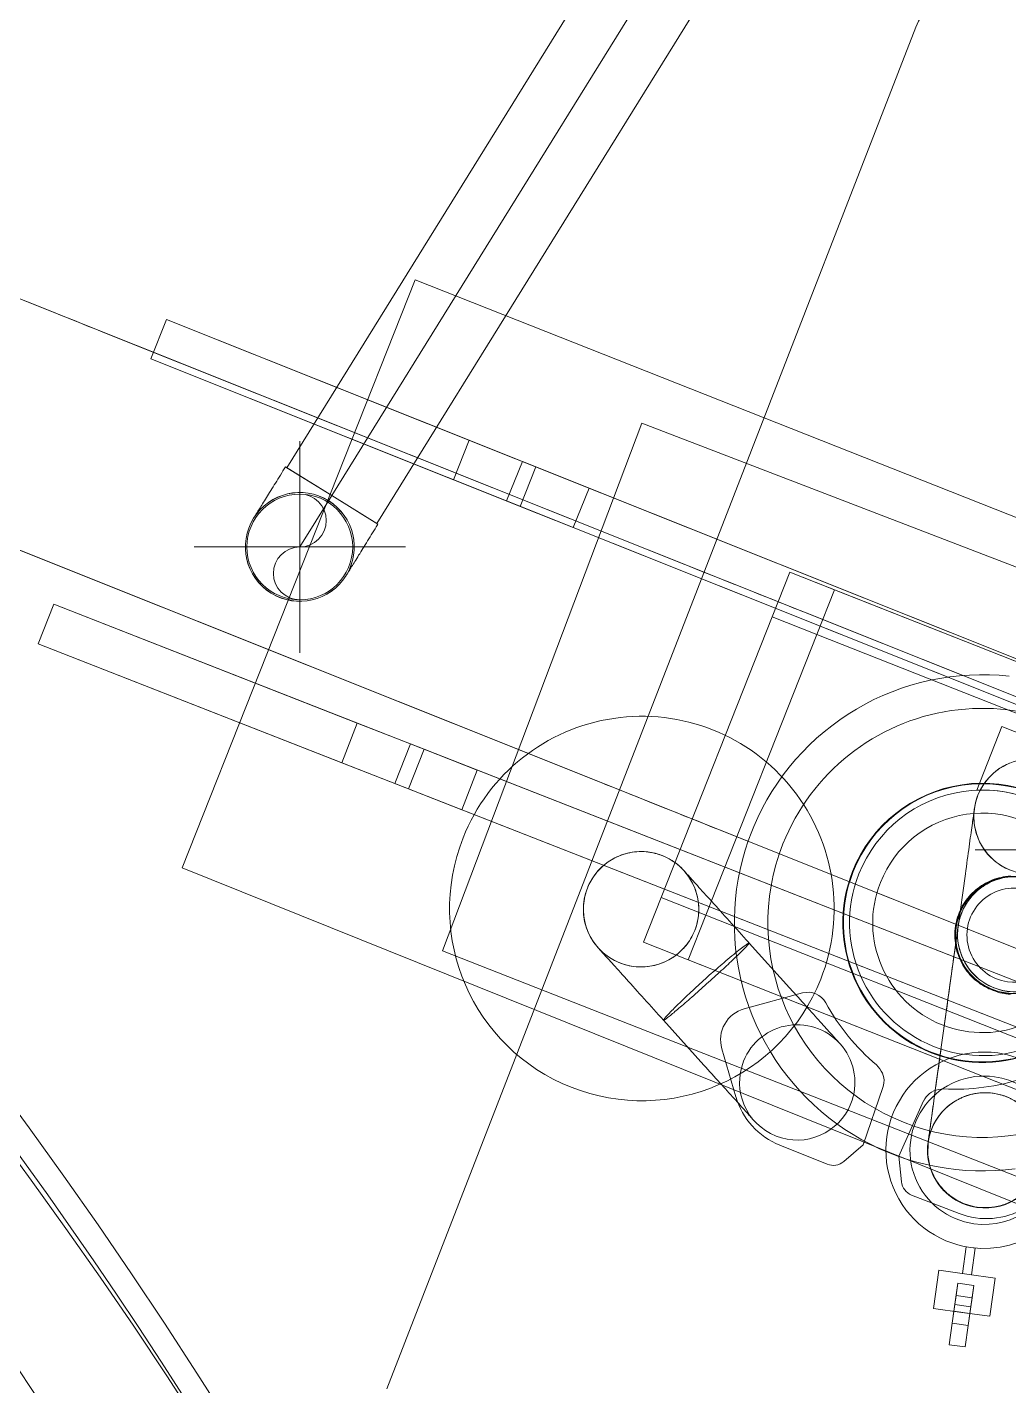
# Model space of a CAD drawing. Header units: metres. Extents: x -207 to 292, y -187 to 169.
# Drawn here: x -4.391 to -3.37, y -13.38 to -11.966 of the extents above; entities that cross this region are included whole.
import ezdxf

# ---------------------------------------------------------------- set-up
doc = ezdxf.new("R2010")
doc.units = ezdxf.units.M
for name, color, linetype, lineweight in [('A-CLNG', 7, 'Continuous', 9), ('A-FLOR', 7, 'Continuous', 9), ('EQUIPOS PIS', 7, 'Continuous', 9), ('M-EQPM', 7, 'Continuous', 9), ('P-PIPE', 7, 'Continuous', 9), ('P-PIPE-CNTR', 7, 'Continuous', 9), ('P-SANR-FIXT', 7, 'Continuous', 9)]:
    doc.layers.add(name, color=color, linetype=linetype, lineweight=lineweight)
doc.layers.add('PR10-ARQ-PL-001-Emplazamiento-C-1_dwg', color=7, linetype='Continuous', lineweight=9, true_color=0x767676)

# ---------------------------------------------------------------- blocks, each defined once
blk = doc.blocks.new('M_Estanque-Terraza - M_Estanque-Terraza-2331352-PLANTA EMPLAZAMIENTO ACTUALIZADO')
at = {"layer": 'P-SANR-FIXT'}
for radius, start in [(5.1516, 0), (5.1516, 0), (5.1266, 360), (5.1266, 360), (4.9983, 360), (4.9755, 360), (4.9059, 0), (4.8832, 0)]:
    blk.add_arc((0, 0), radius, start, 180, dxfattribs=at)
blk = doc.blocks.new('M-Eq Bomba-01 - M-Eq Bomba-01-2352119-PLANTA EMPLAZAMIENTO ACTUALIZADO')
at = {"layer": 'M-EQPM'}
for p, q in [((0.3078, 0.2656), (-0.3206, 0.2656)), ((-0.3206, 0.2656), (-0.3206, -0.1485)), ((-0.3206, 0.2156), (-0.3206, 0.2656)), ((-0.3206, 0.2656), (-0.2706, 0.2656)), ((-0.2706, 0.2656), (-0.2706, 0.2156)), ((-0.2706, 0.2656), (-0.2706, 0.2156)), ((-0.2706, 0.2156), (-0.2706, 0.2656)), ((-0.2706, 0.2656), (-0.2706, 0.2156)), ((-0.2706, 0.2656), (0.2578, 0.2656)), ((0.2578, 0.2656), (-0.2706, 0.2656)), ((0.2578, 0.2656), (-0.2706, 0.2656)), ((-0.2706, 0.2156), (-0.3206, 0.2156)), ((-0.2706, 0.2156), (-0.3206, 0.2156)), ((-0.3206, 0.2156), (-0.2706, 0.2156)), ((-0.2706, 0.2156), (-0.3206, 0.2156)), ((-0.3206, -0.0985), (-0.3206, 0.2156)), ((-0.3206, 0.2156), (-0.3206, -0.0985)), ((-0.3206, 0.2156), (-0.3206, -0.0985)), ((-0.2706, -0.0985), (-0.2706, 0.2156)), ((-0.2706, 0.2156), (0.2578, 0.2156)), ((-0.2706, -0.0985), (-0.2706, 0.2156)), ((-0.2706, 0.2156), (0.2578, 0.2156)), ((0.2578, 0.2156), (-0.2706, 0.2156)), ((-0.2706, 0.2156), (-0.2706, -0.0985)), ((0.2578, 0.2156), (-0.2706, 0.2156)), ((-0.2706, 0.2156), (-0.2706, -0.0985)), ((0.0843, 0.1973), (-0.0564, 0.1973)), ((-0.0564, 0.1973), (0.0843, 0.1973)), ((-0.0564, 0.1973), (-0.0564, 0.1261)), ((-0.0564, 0.1973), (-0.0564, 0.1261)), ((-0.0353, 0.0407), (0.019, -0.1824)), ((-0.3206, -0.1485), (-0.3206, -0.0985)), ((-0.3206, -0.0985), (-0.2706, -0.0985)), ((-0.3206, -0.0985), (-0.2706, -0.0985)), ((-0.2706, -0.0985), (-0.3206, -0.0985)), ((-0.3206, -0.0985), (-0.2706, -0.0985)), ((0.2578, -0.0985), (-0.2706, -0.0985)), ((-0.2706, -0.0985), (-0.2706, -0.1485)), ((-0.2706, -0.0985), (-0.2706, -0.1485)), ((-0.2706, -0.1485), (-0.2706, -0.0985)), ((-0.2706, -0.0985), (-0.2706, -0.1485)), ((0.2578, -0.0985), (-0.2706, -0.0985)), ((-0.2706, -0.0985), (0.2578, -0.0985)), ((-0.2706, -0.0985), (0.2578, -0.0985)), ((-0.1617, -0.1367), (-0.2179, -0.1088)), ((0.0013, -0.1098), (0.0078, -0.1362)), ((-0.1472, -0.1367), (-0.1976, -0.1745)), ((-0.1976, -0.1745), (-0.1472, -0.1367)), ((-0.3206, -0.1485), (0.3078, -0.1485)), ((-0.2706, -0.1485), (-0.3206, -0.1485)), ((0.2578, -0.1485), (-0.2706, -0.1485)), ((-0.2706, -0.1485), (0.2578, -0.1485)), ((-0.2706, -0.1485), (0.2578, -0.1485)), ((-0.0433, -0.1806), (-0.048, -0.178)), ((-0.048, -0.178), (-0.0433, -0.1806)), ((0.026, -0.1755), (0.0212, -0.1781)), ((0.0212, -0.1781), (0.026, -0.1755)), ((-0.0304, -0.2604), (-0.0332, -0.1974)), ((-0.0332, -0.1974), (-0.0304, -0.2604)), ((0.0112, -0.1949), (0.0083, -0.2579)), ((0.0083, -0.2579), (0.0112, -0.1949)), ((-0.2712, -0.2163), (-0.215, -0.2442)), ((-0.2039, -0.2215), (-0.172, -0.2626)), ((-0.172, -0.2626), (-0.2039, -0.2215)), ((-0.0428, -0.284), (-0.0304, -0.2604)), ((-0.0304, -0.2604), (-0.0428, -0.284)), ((0.0083, -0.2579), (0.0208, -0.2815)), ((0.0208, -0.2815), (0.0083, -0.2579)), ((-0.1108, -0.2928), (-0.0577, -0.293)), ((-0.0577, -0.293), (-0.1108, -0.2928)), ((0.0357, -0.2905), (0.0887, -0.2903)), ((0.0887, -0.2903), (0.0357, -0.2905)), ((0.1129, -0.3187), (0.1084, -0.3197)), ((0.1084, -0.3197), (0.1151, -0.347)), ((0.1173, -0.3176), (0.1129, -0.3187)), ((0.124, -0.3448), (0.1173, -0.3176)), ((0.1482, -0.3389), (0.1195, -0.3459)), ((0.1577, -0.3779), (0.1482, -0.3389)), ((0.1195, -0.3459), (0.0908, -0.3529)), ((0.0908, -0.3529), (0.1003, -0.3918)), ((0.1195, -0.3459), (0.1151, -0.347)), ((0.124, -0.3448), (0.1195, -0.3459)), ((0.114, -0.3581), (0.1303, -0.3542)), ((0.121, -0.3868), (0.114, -0.3581)), ((0.114, -0.3581), (0.1171, -0.3708)), ((0.1171, -0.3708), (0.1334, -0.3668)), ((0.1334, -0.3668), (0.1303, -0.3542)), ((0.1303, -0.3542), (0.1373, -0.3828)), ((0.1356, -0.376), (0.1334, -0.3668)), ((0.1171, -0.3708), (0.1193, -0.38)), ((0.1193, -0.38), (0.1356, -0.376)), ((0.1193, -0.38), (0.1239, -0.399)), ((0.1577, -0.3779), (0.129, -0.3849)), ((0.1402, -0.395), (0.1356, -0.376)), ((0.129, -0.3849), (0.1003, -0.3918)), ((0.121, -0.3868), (0.1373, -0.3828)), ((0.121, -0.3868), (0.1373, -0.3828)), ((0.1239, -0.399), (0.121, -0.3868)), ((0.1402, -0.395), (0.1239, -0.399)), ((0.1239, -0.399), (0.1402, -0.395)), ((0.1239, -0.399), (0.1402, -0.395)), ((0.1239, -0.399), (0.1402, -0.395)), ((0.1373, -0.3828), (0.1402, -0.395)), ((0.1402, -0.395), (0.1456, -0.4169)), ((0.1456, -0.4169), (0.1402, -0.395)), ((0.1239, -0.399), (0.1293, -0.4209)), ((0.1293, -0.4209), (0.1239, -0.399)), ((0.1293, -0.4209), (0.1456, -0.4169)), ((0.1293, -0.4209), (0.1456, -0.4169))]:
    blk.add_line(p, q, dxfattribs=at)
at = {"layer": 'M-EQPM', "flags": 128}
for points in [[(-0.0687, 0.2489), (-0.0786, 0.246), (-0.0883, 0.2426), (-0.098, 0.2389), (-0.1074, 0.2348), (-0.1167, 0.2303), (-0.1259, 0.2254), (-0.1348, 0.2202), (-0.1435, 0.2147), (-0.1519, 0.2088), (-0.1602, 0.2025), (-0.1681, 0.1959), (-0.1758, 0.1891), (-0.1833, 0.1819), (-0.1904, 0.1744), (-0.1972, 0.1666), (-0.2037, 0.1586), (-0.2099, 0.1504), (-0.2157, 0.1418), (-0.2212, 0.1331), (-0.2264, 0.1241), (-0.2312, 0.115), (-0.2356, 0.1057), (-0.2396, 0.0962), (-0.2433, 0.0865), (-0.2465, 0.0767), (-0.2494, 0.0668), (-0.2519, 0.0567), (-0.254, 0.0466), (-0.2556, 0.0364), (-0.2569, 0.0262), (-0.2577, 0.0159), (-0.2581, 0.0056), (-0.2582, 0)], [(-0.0516, 0.1074), (-0.0521, 0.1098), (-0.0525, 0.1121), (-0.0529, 0.1145), (-0.0531, 0.1169), (-0.0532, 0.1193), (-0.0533, 0.1217), (-0.0532, 0.1241), (-0.0531, 0.1265), (-0.0528, 0.1289), (-0.0525, 0.1313), (-0.0521, 0.1336), (-0.0516, 0.136), (-0.0509, 0.1383), (-0.0502, 0.1406), (-0.0494, 0.1428), (-0.0485, 0.1451), (-0.0475, 0.1472), (-0.0465, 0.1494), (-0.0453, 0.1515), (-0.0441, 0.1536), (-0.0428, 0.1556), (-0.0414, 0.1575), (-0.0399, 0.1594), (-0.0384, 0.1612), (-0.0367, 0.163), (-0.035, 0.1647)], [(0.0067, 0.0616), (0.0043, 0.0617), (0.0019, 0.0618), (-0.0005, 0.0621), (-0.0029, 0.0624), (-0.0053, 0.0628), (-0.0076, 0.0634), (-0.0099, 0.064), (-0.0122, 0.0647), (-0.0145, 0.0655), (-0.0167, 0.0664), (-0.0189, 0.0674), (-0.021, 0.0684), (-0.0232, 0.0696), (-0.0252, 0.0708), (-0.0272, 0.0721), (-0.0292, 0.0735), (-0.0311, 0.075), (-0.0329, 0.0766), (-0.0347, 0.0782), (-0.0364, 0.0799), (-0.038, 0.0816), (-0.0396, 0.0834), (-0.0411, 0.0853), (-0.0425, 0.0873), (-0.0438, 0.0893), (-0.0451, 0.0913), (-0.0462, 0.0934), (-0.0473, 0.0955), (-0.0483, 0.0977), (-0.0492, 0.0999), (-0.0501, 0.1022), (-0.0508, 0.1045), (-0.0514, 0.1068), (-0.0516, 0.1074)], [(-0.0353, 0.0407), (-0.0362, 0.0444), (-0.0371, 0.0481), (-0.038, 0.0517), (-0.0389, 0.0552), (-0.0397, 0.0587), (-0.0405, 0.062), (-0.0413, 0.0653), (-0.0421, 0.0685), (-0.0429, 0.0716), (-0.0436, 0.0746), (-0.0443, 0.0775), (-0.045, 0.0803), (-0.0456, 0.0829), (-0.0462, 0.0855), (-0.0468, 0.0879), (-0.0474, 0.0902), (-0.0479, 0.0924), (-0.0484, 0.0944), (-0.0489, 0.0963), (-0.0493, 0.098), (-0.0497, 0.0997), (-0.05, 0.1011), (-0.0504, 0.1024), (-0.0506, 0.1036), (-0.0509, 0.1046), (-0.0511, 0.1055), (-0.0513, 0.1062), (-0.0514, 0.1067), (-0.0515, 0.1071), (-0.0516, 0.1074), (-0.0516, 0.1074)], [(0.009, 0.056), (0.0068, 0.0549), (0.0046, 0.0537), (0.0025, 0.0524), (0.0005, 0.0511), (-0.0015, 0.0497), (-0.0035, 0.0482), (-0.0054, 0.0466), (-0.0072, 0.0449), (-0.009, 0.0432), (-0.0106, 0.0414), (-0.0122, 0.0395), (-0.0138, 0.0376), (-0.0152, 0.0356), (-0.0166, 0.0335), (-0.0179, 0.0314), (-0.0191, 0.0293), (-0.0202, 0.0271), (-0.0213, 0.0249), (-0.0222, 0.0226), (-0.0231, 0.0203), (-0.0238, 0.0179), (-0.0245, 0.0155), (-0.025, 0.0131), (-0.0255, 0.0107), (-0.0259, 0.0083), (-0.0262, 0.0058), (-0.0263, 0.0034), (-0.0264, 0.0009), (-0.0264, -0.0015), (-0.0263, -0.004), (-0.0261, -0.0065), (-0.0257, -0.0089), (-0.0253, -0.0113), (-0.0248, -0.0137), (-0.0242, -0.0161), (-0.0235, -0.0185), (-0.0227, -0.0208), (-0.0218, -0.0231), (-0.0209, -0.0254), (-0.0198, -0.0276), (-0.0186, -0.0298), (-0.0174, -0.0319), (-0.0161, -0.034), (-0.0147, -0.036), (-0.0132, -0.038), (-0.0116, -0.0399), (-0.01, -0.0417), (-0.0082, -0.0435), (-0.0065, -0.0452), (-0.0046, -0.0468), (-0.0027, -0.0484), (-0.0007, -0.0499), (0.0013, -0.0513), (0.0034, -0.0526), (0.0055, -0.0538), (0.0077, -0.055), (0.0099, -0.056), (0.0122, -0.057), (0.0145, -0.0579), (0.0168, -0.0586), (0.0192, -0.0593), (0.0216, -0.0599), (0.024, -0.0604), (0.0264, -0.0608), (0.0289, -0.0611), (0.0314, -0.0613), (0.0338, -0.0614), (0.0363, -0.0614), (0.0387, -0.0613), (0.0412, -0.0611), (0.0436, -0.0609), (0.0461, -0.0605), (0.0485, -0.06), (0.0498, -0.0597)], [(-0.0223, -0.0127), (-0.0228, -0.0103), (-0.0233, -0.0079), (-0.0236, -0.0056), (-0.0238, -0.0032), (-0.024, -0.0008), (-0.024, 0.0016), (-0.024, 0.004), (-0.0238, 0.0064), (-0.0236, 0.0088), (-0.0233, 0.0112), (-0.0228, 0.0135), (-0.0223, 0.0159), (-0.0217, 0.0182), (-0.021, 0.0205), (-0.0202, 0.0227), (-0.0193, 0.025), (-0.0183, 0.0272), (-0.0172, 0.0293), (-0.0161, 0.0314), (-0.0148, 0.0335), (-0.0135, 0.0355), (-0.0121, 0.0374), (-0.0106, 0.0393), (-0.0091, 0.0412), (-0.0075, 0.0429), (-0.0058, 0.0446), (-0.004, 0.0463), (-0.0022, 0.0478), (-0.0003, 0.0493), (0.0016, 0.0507), (0.0036, 0.0521), (0.0056, 0.0533), (0.0077, 0.0545), (0.0099, 0.0556)], [(0.0498, -0.0597), (0.0522, -0.0591), (0.0545, -0.0583)], [(0.0531, -0.056), (0.0508, -0.0566), (0.0502, -0.0567)], [(-0.2582, 0), (-0.258, -0.0103), (-0.2574, -0.0206), (-0.2563, -0.0309), (-0.2549, -0.0411), (-0.253, -0.0513), (-0.2508, -0.0614), (-0.2481, -0.0714), (-0.2451, -0.0812), (-0.2416, -0.091), (-0.2378, -0.1005), (-0.2336, -0.11), (-0.229, -0.1192), (-0.2241, -0.1283), (-0.2188, -0.1371), (-0.2131, -0.1458), (-0.2071, -0.1542), (-0.2008, -0.1624), (-0.1941, -0.1703), (-0.1871, -0.1779), (-0.1799, -0.1852), (-0.1723, -0.1923), (-0.1645, -0.199), (-0.1564, -0.2054), (-0.1481, -0.2115), (-0.1395, -0.2173), (-0.1307, -0.2227), (-0.1217, -0.2277), (-0.1125, -0.2324), (-0.1031, -0.2367), (-0.0936, -0.2406), (-0.0839, -0.2442), (-0.074, -0.2474), (-0.0641, -0.2501), (-0.054, -0.2525), (-0.0439, -0.2544), (-0.0337, -0.256), (-0.0234, -0.2571), (-0.0131, -0.2579), (-0.0028, -0.2582), (0.0075, -0.2581), (0.0179, -0.2576), (0.0281, -0.2567), (0.0384, -0.2553), (0.0486, -0.2536), (0.0587, -0.2514), (0.0687, -0.2489), (0.0786, -0.246), (0.0883, -0.2426), (0.098, -0.2389), (0.1074, -0.2348), (0.1167, -0.2303), (0.1259, -0.2254)], [(0.0502, -0.0567), (0.0478, -0.0573), (0.0455, -0.0577), (0.0431, -0.058), (0.0407, -0.0583), (0.0383, -0.0584), (0.0359, -0.0585), (0.0335, -0.0584), (0.0311, -0.0583), (0.0287, -0.058), (0.0263, -0.0577), (0.024, -0.0572), (0.0216, -0.0567), (0.0193, -0.0561), (0.017, -0.0554), (0.0148, -0.0546), (0.0125, -0.0537), (0.0104, -0.0527), (0.0082, -0.0516), (0.0061, -0.0505), (0.004, -0.0493), (0.002, -0.0479), (0.0001, -0.0465), (-0.0018, -0.0451), (-0.0036, -0.0435), (-0.0054, -0.0419), (-0.0071, -0.0402), (-0.0088, -0.0385), (-0.0103, -0.0366), (-0.0118, -0.0348), (-0.0132, -0.0328), (-0.0146, -0.0308), (-0.0158, -0.0288), (-0.017, -0.0267), (-0.0181, -0.0245), (-0.0191, -0.0224), (-0.02, -0.0201), (-0.0208, -0.0179), (-0.0215, -0.0156), (-0.0222, -0.0133), (-0.0223, -0.0127)], [(0.0013, -0.1098), (0.0004, -0.1059), (-0.0005, -0.102), (-0.0015, -0.0982), (-0.0024, -0.0943), (-0.0034, -0.0905), (-0.0043, -0.0867), (-0.0052, -0.083), (-0.0061, -0.0792), (-0.007, -0.0756), (-0.0079, -0.072), (-0.0087, -0.0684), (-0.0096, -0.0649), (-0.0104, -0.0615), (-0.0112, -0.0582), (-0.012, -0.055), (-0.0128, -0.0518), (-0.0135, -0.0487), (-0.0143, -0.0457), (-0.015, -0.0429), (-0.0156, -0.0401), (-0.0163, -0.0375), (-0.0169, -0.0349), (-0.0175, -0.0325), (-0.018, -0.0302), (-0.0186, -0.0281), (-0.0191, -0.026), (-0.0195, -0.0241), (-0.02, -0.0224), (-0.0204, -0.0207), (-0.0207, -0.0193), (-0.021, -0.0179), (-0.0213, -0.0167), (-0.0216, -0.0157), (-0.0218, -0.0148), (-0.022, -0.0141), (-0.0221, -0.0135), (-0.0222, -0.0131), (-0.0223, -0.0128), (-0.0223, -0.0127)], [(-0.3954, -0.1175), (-0.3954, -0.1151), (-0.3952, -0.1128), (-0.395, -0.1104), (-0.3947, -0.108), (-0.3942, -0.1056), (-0.3937, -0.1033), (-0.3931, -0.101), (-0.3924, -0.0987), (-0.3916, -0.0964), (-0.3907, -0.0942), (-0.3897, -0.092), (-0.3886, -0.0898), (-0.3875, -0.0877), (-0.3863, -0.0857), (-0.3849, -0.0837), (-0.3835, -0.0817), (-0.3821, -0.0798), (-0.3805, -0.078), (-0.3789, -0.0762), (-0.3772, -0.0745), (-0.3755, -0.0729), (-0.3737, -0.0713), (-0.3718, -0.0698), (-0.3698, -0.0684), (-0.3678, -0.0671), (-0.3658, -0.0658), (-0.3637, -0.0646), (-0.3616, -0.0635), (-0.3594, -0.0625), (-0.3572, -0.0616), (-0.3549, -0.0608), (-0.3526, -0.0601), (-0.3503, -0.0594), (-0.348, -0.0589), (-0.3456, -0.0584), (-0.3432, -0.0581), (-0.3409, -0.0578), (-0.3385, -0.0576), (-0.3361, -0.0576), (-0.3337, -0.0576), (-0.3313, -0.0577), (-0.3289, -0.0579), (-0.3265, -0.0582), (-0.3241, -0.0586), (-0.3218, -0.0591), (-0.3195, -0.0597), (-0.3172, -0.0604), (-0.3149, -0.0612), (-0.3127, -0.062), (-0.3105, -0.063), (-0.3088, -0.0638)], [(-0.3088, -0.0638), (-0.3066, -0.0649), (-0.3046, -0.0661), (-0.3025, -0.0674), (-0.3006, -0.0687), (-0.2986, -0.0702), (-0.2968, -0.0717), (-0.295, -0.0732), (-0.2932, -0.0749), (-0.2915, -0.0766), (-0.2899, -0.0784), (-0.2884, -0.0803), (-0.287, -0.0822), (-0.2856, -0.0841), (-0.2843, -0.0862), (-0.2831, -0.0882), (-0.2819, -0.0903), (-0.2809, -0.0925), (-0.2799, -0.0947), (-0.2791, -0.0969), (-0.2783, -0.0992), (-0.2776, -0.1015), (-0.277, -0.1038), (-0.2765, -0.1062), (-0.2761, -0.1085), (-0.2758, -0.1109), (-0.2756, -0.1133), (-0.2754, -0.1157), (-0.2754, -0.1175)], [(-0.3088, -0.0638), (-0.3087, -0.0638), (-0.3085, -0.0639), (-0.3082, -0.0641), (-0.3077, -0.0643), (-0.3071, -0.0646), (-0.3064, -0.065), (-0.3055, -0.0654), (-0.3045, -0.0659), (-0.3034, -0.0665), (-0.3021, -0.0671), (-0.3007, -0.0678), (-0.2992, -0.0685), (-0.2976, -0.0693), (-0.2959, -0.0702), (-0.294, -0.0711), (-0.2921, -0.0721), (-0.29, -0.0731), (-0.2878, -0.0742), (-0.2855, -0.0753), (-0.2832, -0.0765), (-0.2807, -0.0777), (-0.2781, -0.079), (-0.2755, -0.0803), (-0.2728, -0.0816), (-0.27, -0.083), (-0.2671, -0.0845), (-0.2641, -0.0859), (-0.2611, -0.0874), (-0.258, -0.0889), (-0.2549, -0.0905), (-0.2518, -0.0921), (-0.2485, -0.0936), (-0.2453, -0.0953), (-0.242, -0.0969), (-0.2387, -0.0985), (-0.2353, -0.1002), (-0.232, -0.1019), (-0.2286, -0.1035), (-0.2252, -0.1052), (-0.2219, -0.1069), (-0.2185, -0.1085), (-0.2179, -0.1088)], [(-0.3621, -0.1713), (-0.3642, -0.1702), (-0.3663, -0.169), (-0.3683, -0.1677), (-0.3703, -0.1664), (-0.3722, -0.1649), (-0.3741, -0.1634), (-0.3759, -0.1618), (-0.3776, -0.1602), (-0.3793, -0.1585), (-0.3809, -0.1567), (-0.3824, -0.1548), (-0.3839, -0.1529), (-0.3853, -0.151), (-0.3866, -0.1489), (-0.3878, -0.1469), (-0.3889, -0.1448), (-0.3899, -0.1426), (-0.3909, -0.1404), (-0.3918, -0.1382), (-0.3926, -0.1359), (-0.3932, -0.1336), (-0.3938, -0.1313), (-0.3943, -0.1289), (-0.3947, -0.1266), (-0.3951, -0.1242), (-0.3953, -0.1218), (-0.3954, -0.1194), (-0.3954, -0.1175)], [(-0.2754, -0.1175), (-0.2755, -0.1199), (-0.2756, -0.1223), (-0.2759, -0.1247), (-0.2762, -0.1271), (-0.2766, -0.1295), (-0.2771, -0.1318), (-0.2778, -0.1341), (-0.2785, -0.1364), (-0.2793, -0.1387), (-0.2802, -0.1409), (-0.2811, -0.1431), (-0.2822, -0.1453), (-0.2834, -0.1474), (-0.2846, -0.1494), (-0.2859, -0.1514), (-0.2873, -0.1534), (-0.2888, -0.1553), (-0.2903, -0.1571), (-0.2919, -0.1589), (-0.2936, -0.1606), (-0.2954, -0.1622), (-0.2972, -0.1638), (-0.2991, -0.1653), (-0.301, -0.1667), (-0.303, -0.168), (-0.305, -0.1693), (-0.3071, -0.1705), (-0.3093, -0.1716), (-0.3115, -0.1726), (-0.3137, -0.1735), (-0.3159, -0.1743), (-0.3182, -0.175), (-0.3205, -0.1757), (-0.3229, -0.1762), (-0.3252, -0.1767), (-0.3276, -0.177), (-0.33, -0.1773), (-0.3324, -0.1775), (-0.3348, -0.1775), (-0.3372, -0.1775), (-0.3396, -0.1774), (-0.342, -0.1772), (-0.3443, -0.1769), (-0.3467, -0.1765), (-0.3491, -0.176), (-0.3514, -0.1754), (-0.3537, -0.1747), (-0.356, -0.1739), (-0.3582, -0.1731), (-0.3604, -0.1721), (-0.3621, -0.1713)], [(-0.0914, -0.1715), (-0.0915, -0.1715), (-0.0917, -0.1714), (-0.092, -0.1713), (-0.0923, -0.1711), (-0.0928, -0.1708), (-0.0935, -0.1705), (-0.0942, -0.1702), (-0.095, -0.1697), (-0.0959, -0.1693), (-0.097, -0.1688), (-0.0981, -0.1682), (-0.0994, -0.1676), (-0.1007, -0.1669), (-0.1022, -0.1662), (-0.1037, -0.1654), (-0.1053, -0.1646), (-0.1071, -0.1638), (-0.1089, -0.1629), (-0.1108, -0.1619), (-0.1127, -0.161), (-0.1148, -0.1599), (-0.1169, -0.1589), (-0.1191, -0.1578), (-0.1214, -0.1567), (-0.1237, -0.1555), (-0.1261, -0.1543), (-0.1286, -0.1531), (-0.1311, -0.1519), (-0.1336, -0.1506), (-0.1362, -0.1493), (-0.1389, -0.148), (-0.1415, -0.1467), (-0.1442, -0.1453), (-0.147, -0.144), (-0.1497, -0.1426), (-0.1525, -0.1412), (-0.1553, -0.1399), (-0.1581, -0.1385), (-0.1609, -0.1371), (-0.1617, -0.1367)], [(0.0078, -0.1362), (0.0087, -0.14), (0.0097, -0.1439), (0.0106, -0.1478), (0.0115, -0.1516), (0.0125, -0.1555), (0.0134, -0.1593), (0.0143, -0.163), (0.0152, -0.1667), (0.0161, -0.1704), (0.017, -0.174), (0.0178, -0.1775), (0.0187, -0.181), (0.0195, -0.1844), (0.0203, -0.1878), (0.0211, -0.191), (0.0219, -0.1942), (0.0226, -0.1973), (0.0234, -0.2002), (0.0241, -0.2031), (0.0247, -0.2059), (0.0254, -0.2085), (0.026, -0.211), (0.0266, -0.2135), (0.0272, -0.2158), (0.0277, -0.2179), (0.0282, -0.22), (0.0286, -0.2218), (0.0291, -0.2236), (0.0295, -0.2252), (0.0298, -0.2267), (0.0302, -0.2281), (0.0304, -0.2292), (0.0307, -0.2303), (0.0309, -0.2312), (0.0311, -0.2319), (0.0312, -0.2325), (0.0313, -0.2329), (0.0314, -0.2332), (0.0314, -0.2333)], [(-0.2712, -0.2163), (-0.2746, -0.2147), (-0.278, -0.213), (-0.2814, -0.2113), (-0.2847, -0.2096), (-0.2881, -0.208), (-0.2914, -0.2063), (-0.2948, -0.2047), (-0.298, -0.203), (-0.3013, -0.2014), (-0.3045, -0.1998), (-0.3077, -0.1983), (-0.3108, -0.1967), (-0.3139, -0.1952), (-0.3169, -0.1937), (-0.3199, -0.1922), (-0.3228, -0.1908), (-0.3256, -0.1894), (-0.3283, -0.188), (-0.331, -0.1867), (-0.3336, -0.1854), (-0.3361, -0.1842), (-0.3385, -0.183), (-0.3407, -0.1819), (-0.3429, -0.1808), (-0.345, -0.1798), (-0.347, -0.1788), (-0.3489, -0.1778), (-0.3506, -0.177), (-0.3523, -0.1762), (-0.3538, -0.1754), (-0.3552, -0.1747), (-0.3565, -0.1741), (-0.3576, -0.1735), (-0.3586, -0.173), (-0.3595, -0.1726), (-0.3603, -0.1722), (-0.3609, -0.1719), (-0.3614, -0.1716), (-0.3618, -0.1715), (-0.362, -0.1714), (-0.3621, -0.1713)], [(0.019, -0.1824), (0.0197, -0.1852), (0.0204, -0.188), (0.0211, -0.1908), (0.0217, -0.1934), (0.0224, -0.1961), (0.023, -0.1987), (0.0236, -0.2012), (0.0242, -0.2036), (0.0248, -0.206), (0.0253, -0.2082), (0.0259, -0.2105), (0.0264, -0.2126), (0.0269, -0.2146), (0.0274, -0.2166), (0.0278, -0.2184), (0.0282, -0.2202), (0.0286, -0.2218), (0.029, -0.2234), (0.0294, -0.2248), (0.0297, -0.2262), (0.03, -0.2274), (0.0303, -0.2285), (0.0305, -0.2295), (0.0307, -0.2304), (0.0309, -0.2312), (0.0311, -0.2318), (0.0312, -0.2324), (0.0313, -0.2328), (0.0314, -0.2331), (0.0314, -0.2333), (0.0314, -0.2333)], [(0.1039, -0.2774), (0.0905, -0.2791), (0.0771, -0.2778), (0.0644, -0.2735), (0.0529, -0.2664), (0.0432, -0.257), (0.0359, -0.2457), (0.0314, -0.233)], [(-0.215, -0.2442), (-0.2122, -0.2456), (-0.2094, -0.247), (-0.2066, -0.2484), (-0.2038, -0.2498), (-0.201, -0.2511), (-0.1983, -0.2525), (-0.1956, -0.2538), (-0.1929, -0.2552), (-0.1902, -0.2565), (-0.1876, -0.2578), (-0.1851, -0.259), (-0.1825, -0.2603), (-0.1801, -0.2615), (-0.1777, -0.2627), (-0.1753, -0.2639), (-0.173, -0.265), (-0.1708, -0.2661), (-0.1687, -0.2672), (-0.1666, -0.2682), (-0.1646, -0.2692), (-0.1627, -0.2701), (-0.1608, -0.2711), (-0.1591, -0.2719), (-0.1574, -0.2727), (-0.1559, -0.2735), (-0.1544, -0.2742), (-0.153, -0.2749), (-0.1518, -0.2756), (-0.1506, -0.2761), (-0.1495, -0.2767), (-0.1485, -0.2771), (-0.1477, -0.2776), (-0.1469, -0.2779), (-0.1463, -0.2783), (-0.1458, -0.2785), (-0.1453, -0.2787), (-0.145, -0.2789), (-0.1448, -0.279), (-0.1447, -0.279)]]:
    blk.add_lwpolyline(points, dxfattribs=at)
at = {"layer": 'M-EQPM'}
for centre, radius, start, end in [((0, 0), 0.2232, 360, 180), ((0, 0), 0.2232, 360, 180), ((0.0067, 0.1216), 0.06, 103.692, 283.692), ((0, 0), 0.1453, 360, 180), ((0, 0), 0.1447, 360, 180), ((0, 0), 0.1382, 360, 180), ((0, 0), 0.1382, 360, 180), ((0, 0), 0.1382, 54.7027, 114.1062), ((0, 0), 0.1382, 54.7027, 114.1062), ((0, 0), 0.1142, 0, 180), ((-0.3349, -0.1165), 0.2, 360, 180), ((-0.3349, -0.1165), 0.2, 0, 180), ((0.0352, 0.0002), 0.061, 103.692, 283.692), ((0.0352, 0.0002), 0.0608, 103.692, 283.692), ((0.036, 0.0015), 0.06, 103.692, 283.692), ((0.0352, 0.0002), 0.061, 283.692, 103.692), ((0.0352, 0.0002), 0.0608, 283.692, 103.692), ((0.036, 0.0015), 0.06, 283.692, 103.692), ((0.0352, 0.0002), 0.049, 103.692, 283.692), ((0.0352, 0.0002), 0.049, 283.692, 103.692), ((0, 0), 0.2232, 180, 360), ((0, 0), 0.2232, 180, 360), ((0, 0), 0.1453, 180, 360), ((0, 0), 0.1447, 180, 360), ((0, 0), 0.1382, 180, 360), ((0, 0), 0.1382, 180, 360), ((0, 0), 0.1142, 180, 0), ((-0.3354, -0.1175), 0.06, 360, 180), ((-0.3349, -0.1165), 0.2, 180, 360), ((-0.3349, -0.1165), 0.2, 180, 360), ((-0.3354, -0.1175), 0.06, 180, 360), ((0.0887, -0.2194), 0.1022, 103.692, 283.692), ((0.0887, -0.2194), 0.1022, 103.692, 283.692), ((0.0887, -0.2194), 0.1022, 103.692, 283.692), ((0.0887, -0.2194), 0.1022, 103.692, 283.692), ((0.0887, -0.2194), 0.1022, 103.692, 283.692), ((0.0887, -0.2194), 0.1022, 103.692, 283.692), ((0.0887, -0.2194), 0.1022, 283.692, 103.692), ((0.0887, -0.2194), 0.1022, 283.692, 103.692), ((0.0887, -0.2194), 0.1022, 283.692, 103.692), ((0.0887, -0.2194), 0.1022, 283.692, 103.692), ((0.0887, -0.2194), 0.1022, 283.692, 103.692), ((0.0887, -0.2194), 0.1022, 283.692, 103.692), ((-0.1345, -0.1536), 0.0211, 50.4055, 126.8295), ((-0.1345, -0.1536), 0.0211, 50.4055, 126.8295), ((0.0257, 0.0401), 0.2303, 230.4055, 251.3255), ((0.0257, 0.0401), 0.2303, 230.4055, 251.3255), ((-0.0478, 0.0426), 0.2303, 288.6745, 309.5945), ((-0.0478, 0.0426), 0.2303, 288.6745, 309.5945), ((0.0887, -0.2194), 0.0772, 103.692, 283.692), ((0.0887, -0.2194), 0.0772, 103.692, 283.692), ((0.0887, -0.2194), 0.0772, 103.692, 283.692), ((0.0887, -0.2194), 0.0772, 103.692, 283.692), ((0.0887, -0.2194), 0.0772, 283.692, 103.692), ((0.0887, -0.2194), 0.0772, 283.692, 103.692), ((0.0887, -0.2194), 0.0772, 283.692, 103.692), ((0.0887, -0.2194), 0.0772, 283.692, 103.692), ((-0.1181, -0.2253), 0.06, 0, 180), ((0.0897, -0.2191), 0.06, 103.692, 283.692), ((0.0897, -0.2191), 0.06, 104.704, 282.6801), ((0.0897, -0.2191), 0.06, 104.704, 282.6801), ((0.0897, -0.2191), 0.06, 103.692, 104.704), ((0.0897, -0.2191), 0.06, 103.692, 104.704), ((0.0897, -0.2191), 0.06, 283.692, 103.692), ((0.0897, -0.2191), 0.06, 283.692, 103.692), ((0.0897, -0.2191), 0.06, 283.692, 103.692), ((-0.1776, -0.2011), 0.0333, 126.8295, 217.8038), ((-0.1776, -0.2011), 0.0333, 126.8295, 217.8038), ((-0.0539, -0.1984), 0.0207, 2.6133, 59.0676), ((-0.0539, -0.1984), 0.0207, 2.6133, 59.0676), ((0.0319, -0.1959), 0.0207, 120.9324, 177.3867), ((0.0319, -0.1959), 0.0207, 120.9324, 177.3867), ((0.0897, -0.2191), 0.06, 283.692, 14.0162), ((-0.1181, -0.2253), 0.06, 180, 0), ((-0.1105, -0.2148), 0.0779, 217.8038, 269.7652), ((-0.1105, -0.2148), 0.0779, 217.8038, 269.7652), ((0.0884, -0.2123), 0.0779, 270.2348, 322.1962), ((0.0884, -0.2123), 0.0779, 270.2348, 322.1962), ((0.0356, -0.2737), 0.0168, 207.7951, 270.2348), ((0.0356, -0.2737), 0.0168, 207.7951, 270.2348), ((0.0897, -0.2191), 0.06, 282.6801, 283.692), ((0.0897, -0.2191), 0.06, 282.6801, 283.692), ((-0.0577, -0.2762), 0.0168, 269.7652, 332.2049), ((-0.0577, -0.2762), 0.0168, 269.7652, 332.2049)]:
    blk.add_arc(centre, radius, start, end, dxfattribs=at)
for points, knots in [([(-0.2548, -0.1873), (-0.2519, -0.1817), (-0.2458, -0.1695), (-0.2364, -0.1505), (-0.228, -0.1329), (-0.221, -0.1178), (-0.2172, -0.1084), (-0.2184, -0.1084), (-0.2246, -0.1185), (-0.2313, -0.1307), (-0.235, -0.1376)], [0, 0, 0, 0, 0.111111, 0.222222, 0.333333, 0.444444, 0.583333, 0.722222, 0.861111, 1, 1, 1, 1]), ([(0.0755, -0.1608), (0.0721, -0.1617), (0.0672, -0.1633), (0.0613, -0.1662), (0.0572, -0.1686), (0.0535, -0.1712), (0.05, -0.1741), (0.0475, -0.1765), (0.0456, -0.1785), (0.0442, -0.18), (0.043, -0.1815), (0.0414, -0.1835), (0.0397, -0.186), (0.0378, -0.1889), (0.0362, -0.1919), (0.0349, -0.1948), (0.0337, -0.1976), (0.0327, -0.2003), (0.0316, -0.2039), (0.0307, -0.2081), (0.0298, -0.2142), (0.0296, -0.2222), (0.0306, -0.2297), (0.0312, -0.2324), (0.0314, -0.233)], [0, 0, 0, 0, 0.055556, 0.083333, 0.111111, 0.138889, 0.166667, 0.194444, 0.208333, 0.222222, 0.236111, 0.25, 0.277778, 0.305556, 0.333333, 0.361111, 0.388889, 0.416667, 0.444444, 0.5, 0.555556, 0.666667, 0.833333, 1, 1, 1, 1]), ([(0.1479, -0.2046), (0.1478, -0.2042), (0.1475, -0.2028), (0.1462, -0.1987), (0.1439, -0.193), (0.1405, -0.1869), (0.1364, -0.1812), (0.1326, -0.177), (0.129, -0.1737), (0.1265, -0.1717), (0.1244, -0.1701), (0.1221, -0.1685), (0.119, -0.1667), (0.1155, -0.1649), (0.1126, -0.1636), (0.1095, -0.1624), (0.1053, -0.1611), (0.1008, -0.1601), (0.0971, -0.1595), (0.0932, -0.1592), (0.0862, -0.159), (0.0798, -0.1598), (0.0755, -0.1608)], [0, 0, 0, 0, 0.111111, 0.222222, 0.333333, 0.444444, 0.513889, 0.583333, 0.618056, 0.652778, 0.670139, 0.6875, 0.722222, 0.756944, 0.774306, 0.791667, 0.826389, 0.861111, 0.878472, 0.895833, 0.930556, 1, 1, 1, 1]), ([(0.1038, -0.277), (0.1082, -0.2759), (0.1166, -0.2729), (0.128, -0.2655), (0.1374, -0.2558), (0.143, -0.2466), (0.146, -0.2394), (0.1475, -0.2345), (0.1486, -0.2296), (0.1494, -0.2246), (0.1496, -0.2196), (0.1495, -0.2129), (0.1487, -0.2079), (0.1479, -0.2046)], [0, 0, 0, 0, 0.142857, 0.285714, 0.428571, 0.571429, 0.625, 0.678571, 0.732143, 0.785714, 0.839286, 0.892857, 1, 1, 1, 1]), ([(0.0314, -0.233), (0.0325, -0.2374), (0.0356, -0.2458), (0.043, -0.2571), (0.0527, -0.2666), (0.0618, -0.2721), (0.0691, -0.2751), (0.0739, -0.2767), (0.0788, -0.2778), (0.0838, -0.2785), (0.0889, -0.2788), (0.0955, -0.2786), (0.1005, -0.2778), (0.1038, -0.277)], [0, 0, 0, 0, 0.142857, 0.285714, 0.428571, 0.571429, 0.625, 0.678571, 0.732143, 0.785714, 0.839286, 0.892857, 1, 1, 1, 1])]:
    blk.add_open_spline(points, degree=3, knots=knots, dxfattribs=at)
blk.add_open_spline([(-0.235, -0.1376), (-0.2379, -0.1431), (-0.2442, -0.1552), (-0.2535, -0.1743), (-0.2617, -0.1919), (-0.2678, -0.2061), (-0.2713, -0.2149), (-0.2716, -0.2174), (-0.2687, -0.2132), (-0.263, -0.2029), (-0.2577, -0.1928), (-0.2548, -0.1873)], degree=3, dxfattribs=at)
blk = doc.blocks.new('M-Eq Bomba-Tubería-01 - M-Eq Bomba-Tubería-01-2357242-PLANTA EMPLAZAMIENTO ACTUALIZADO')
at = {"layer": 'M-EQPM'}
for p, q in [((-1.4093, 0.2328), (-2.197, 0.2354)), ((1.0767, 0.2243), (-2.0609, 0.235)), ((0.2813, 0.227), (-1.2732, 0.2323)), ((-2.1978, -0.0076), (-1.4102, -0.0102)), ((-2.0617, -0.008), (1.0759, -0.0187)), ((-1.2741, -0.0107), (0.2805, -0.016))]:
    blk.add_line(p, q, dxfattribs=at)
at = {"layer": 'M-EQPM', "flags": 128}
for points in [[(-2.0609, 0.235), (-2.0689, 0.235), (-2.0769, 0.235), (-2.0849, 0.2351), (-2.0928, 0.2351), (-2.1006, 0.2351), (-2.1085, 0.2351), (-2.1162, 0.2352), (-2.1238, 0.2352), (-2.1314, 0.2352), (-2.1388, 0.2352), (-2.1461, 0.2353)], [(-1.4093, 0.2328), (-1.4034, 0.2327), (-1.3972, 0.2327), (-1.3908, 0.2327), (-1.3843, 0.2327), (-1.3775, 0.2327), (-1.3706, 0.2326), (-1.3635, 0.2326), (-1.3563, 0.2326), (-1.349, 0.2326), (-1.3415, 0.2325), (-1.334, 0.2325), (-1.3263, 0.2325), (-1.3185, 0.2325), (-1.3107, 0.2324), (-1.3028, 0.2324), (-1.2949, 0.2324), (-1.2869, 0.2323), (-1.2789, 0.2323), (-1.2732, 0.2323)], [(-1.2741, -0.0107), (-1.2821, -0.0107), (-1.2901, -0.0106), (-1.298, -0.0106), (-1.3059, -0.0106), (-1.3138, -0.0106), (-1.3216, -0.0105), (-1.3293, -0.0105), (-1.337, -0.0105), (-1.3445, -0.0105), (-1.352, -0.0104), (-1.3593, -0.0104), (-1.3664, -0.0104), (-1.3734, -0.0104), (-1.3803, -0.0103), (-1.387, -0.0103), (-1.3935, -0.0103), (-1.3998, -0.0103), (-1.4059, -0.0102), (-1.4102, -0.0102)]]:
    blk.add_lwpolyline(points, dxfattribs=at)
blk = doc.blocks.new('Soporte Tuberia Eq-Bomba-01 - Soporte Tuberia Eq-Bomba-01-2360180-PLANTA EMPLAZAMIENTO ACTUALIZADO')
at = {"layer": 'M-EQPM'}
for p, q in [((-2.0035, 0.1133), (-2.0034, 0.1575)), ((-2.0035, 0.1133), (-2.0034, 0.1575)), ((-1.6643, 0.1564), (-2.0034, 0.1575)), ((-2.0034, 0.1575), (1.0062, 0.1473)), ((-1.6645, 0.1121), (-1.6643, 0.1564)), ((-1.5896, 0.1561), (-1.6643, 0.1564)), ((-1.605, 0.1119), (-1.6048, 0.1562)), ((0.5945, 0.1487), (-1.6048, 0.1562)), ((-1.6048, 0.1562), (-1.5301, 0.1559)), ((-1.5898, 0.1119), (-1.5896, 0.1561)), ((-1.5301, 0.1559), (-1.5896, 0.1561)), ((-1.5303, 0.1117), (-1.5301, 0.1559)), ((1.0061, 0.1031), (-2.0035, 0.1133)), ((-2.0035, 0.1133), (-1.6645, 0.1121)), ((-1.6645, 0.1121), (-1.5898, 0.1119)), ((-1.5303, 0.1117), (-1.605, 0.1119)), ((-1.605, 0.1119), (0.5944, 0.1045)), ((-1.5898, 0.1119), (-1.5303, 0.1117)), ((-2.0035, -0.1613), (1.0061, -0.1511)), ((0.5944, -0.1525), (-1.605, -0.1599)), ((-1.6645, -0.1601), (-2.0035, -0.1613)), ((-2.0034, -0.2055), (-2.0035, -0.1613)), ((-2.0034, -0.2055), (-2.0035, -0.1613)), ((-1.5898, -0.1599), (-1.6645, -0.1601)), ((-1.6643, -0.2044), (-1.6645, -0.1601)), ((-1.605, -0.1599), (-1.5303, -0.1597)), ((-1.6048, -0.2042), (-1.605, -0.1599)), ((-1.5303, -0.1597), (-1.5898, -0.1599)), ((-1.5896, -0.2041), (-1.5898, -0.1599)), ((-1.5301, -0.2039), (-1.5303, -0.1597)), ((1.0062, -0.1953), (-2.0034, -0.2055)), ((-1.6048, -0.2042), (0.5945, -0.1967)), ((-2.0034, -0.2055), (-1.6643, -0.2044)), ((-1.6643, -0.2044), (-1.5896, -0.2041)), ((-1.5301, -0.2039), (-1.6048, -0.2042)), ((-1.5896, -0.2041), (-1.5301, -0.2039))]:
    blk.add_line(p, q, dxfattribs=at)
blk = doc.blocks.new('M_Elbow - Generic - Standard-V15-PLANTA EMPLAZAMIENTO ACTUALIZADO')
at = {"layer": 'P-PIPE', "color": 8, "true_color": 0x808080}
for p, q in [((-4.0744, -12.4535), (-4.1225, -12.4236)), ((-4.0263, -12.4833), (-4.0744, -12.4535))]:
    blk.add_line(p, q, dxfattribs=at)
at = {"layer": 'P-PIPE', "color": 8, "true_color": 0x808080, "flags": 128}
for points in [[(-4.1225, -12.4236), (-4.1238, -12.4258), (-4.1251, -12.4279), (-4.1264, -12.43), (-4.1278, -12.4322), (-4.1291, -12.4343), (-4.1304, -12.4364), (-4.1316, -12.4384), (-4.1329, -12.4405), (-4.1342, -12.4425), (-4.1354, -12.4445), (-4.1366, -12.4464), (-4.1378, -12.4483), (-4.139, -12.4502), (-4.1401, -12.4521), (-4.1412, -12.4538), (-4.1423, -12.4556), (-4.1433, -12.4573), (-4.1443, -12.4589), (-4.1453, -12.4605), (-4.1463, -12.462), (-4.1472, -12.4635), (-4.148, -12.4649), (-4.1489, -12.4662), (-4.1496, -12.4675), (-4.1504, -12.4686), (-4.1511, -12.4698), (-4.1517, -12.4708), (-4.1523, -12.4718), (-4.1529, -12.4727), (-4.1534, -12.4735), (-4.1538, -12.4742), (-4.1543, -12.4749), (-4.1546, -12.4755), (-4.1549, -12.4759), (-4.1552, -12.4763), (-4.1554, -12.4767), (-4.1555, -12.4769), (-4.1556, -12.4771), (-4.1556, -12.4771)], [(-4.0595, -12.5368), (-4.0594, -12.5367), (-4.0594, -12.5366), (-4.0592, -12.5364), (-4.059, -12.5361), (-4.0588, -12.5357), (-4.0585, -12.5353), (-4.0582, -12.5347), (-4.0578, -12.5341), (-4.0573, -12.5334), (-4.0569, -12.5326), (-4.0563, -12.5317), (-4.0557, -12.5307), (-4.0551, -12.5297), (-4.0544, -12.5286), (-4.0537, -12.5274), (-4.0529, -12.5262), (-4.0521, -12.5249), (-4.0512, -12.5235), (-4.0503, -12.5221), (-4.0494, -12.5206), (-4.0484, -12.519), (-4.0474, -12.5174), (-4.0464, -12.5157), (-4.0453, -12.514), (-4.0442, -12.5122), (-4.0431, -12.5104), (-4.0419, -12.5085), (-4.0408, -12.5066), (-4.0395, -12.5047), (-4.0383, -12.5027), (-4.0371, -12.5007), (-4.0358, -12.4986), (-4.0345, -12.4966), (-4.0332, -12.4945), (-4.0319, -12.4924), (-4.0306, -12.4903), (-4.0293, -12.4882), (-4.028, -12.486), (-4.0267, -12.4839), (-4.0263, -12.4833)]]:
    blk.add_lwpolyline(points, dxfattribs=at)
at = {"layer": 'P-PIPE', "color": 8, "true_color": 0x808080}
for start, end in [(58.1875, 238.1875), (238.1875, 58.1875)]:
    blk.add_arc((-4.1076, -12.507), 0.0566, start, end, dxfattribs=at)
blk = doc.blocks.new('M_Cap - Generic - Standard-2369131-PLANTA EMPLAZAMIENTO ACTUALIZADO')
at = {"layer": 'P-PIPE', "color": 8, "true_color": 0x808080}
for start, end in [(48.4472, 228.4472), (48.4472, 228.4472), (228.4472, 48.4472), (228.4472, 48.4472)]:
    blk.add_arc((-3.2953, -12.8223), 0.0566, start, end, dxfattribs=at)
blk = doc.blocks.new('YADRAN_LASQUEMAS_ARQ_MO_002_TERRAZAS_rvt-1-PLANTA EMPLAZAMIENTO ACTUALIZADO')
at = {"layer": 'A-CLNG'}
for p, q in [((-3.4667, -11.9662), (-4.0171, -13.3831)), ((-4.0171, -13.3831), (-3.4667, -11.9662))]:
    blk.add_line(p, q, dxfattribs=at)
blk.add_arc((-3.4039, -11.9906), 0.0674, 68.9048, 158.7734, dxfattribs=at)
blk.add_arc((-3.4039, -11.9906), 0.0674, 68.9048, 158.7734, dxfattribs=at)
at = {"layer": 'A-FLOR'}
for p, q in [((-4.2298, -12.8409), (-3.9877, -12.2291)), ((-3.9877, -12.2291), (-4.2298, -12.8409)), ((-3.9877, -12.2291), (-2.0721, -12.9871)), ((-2.0721, -12.9871), (-3.9877, -12.2291)), ((-3.9592, -12.9272), (-3.752, -12.3783)), ((-3.752, -12.3783), (-3.9592, -12.9272)), ((-3.752, -12.3783), (-1.8778, -13.0986)), ((-1.8778, -13.0986), (-3.752, -12.3783)), ((-2.0864, -13.7036), (-4.2298, -12.8409)), ((-4.2298, -12.8409), (-2.0864, -13.7036)), ((-2.0907, -13.6616), (-3.9592, -12.9272)), ((-3.9592, -12.9272), (-2.0907, -13.6616))]:
    blk.add_line(p, q, dxfattribs=at)
at = {"layer": 'P-PIPE', "color": 8, "true_color": 0x808080}
for p, q in [((-3.5913, -11.5704), (-4.1211, -12.4245)), ((-4.0276, -12.4825), (-3.4979, -11.6284)), ((-4.1211, -12.4245), (-4.0744, -12.4535)), ((-4.1211, -12.4245), (-4.0744, -12.4535)), ((-4.0744, -12.4535), (-4.0276, -12.4825)), ((-4.0744, -12.4535), (-4.0276, -12.4825))]:
    blk.add_line(p, q, dxfattribs=at)
for centre, radius, start, end in [((-4.1076, -12.507), 0.055, 0, 180), ((-4.1076, -12.4795), 0.0275, 270, 90), ((-4.1076, -12.507), 0.055, 180, 0), ((-4.1076, -12.5345), 0.0275, 90, 270)]:
    blk.add_arc(centre, radius, start, end, dxfattribs=at)
at = {"layer": 'P-PIPE-CNTR', "color": 8, "true_color": 0x808080}
for p, q in [((-4.0744, -12.4535), (-3.5446, -11.5994)), ((-4.0744, -12.4535), (-3.5446, -11.5994)), ((-4.1076, -12.617), (-4.1076, -12.397)), ((-4.0744, -12.4535), (-4.1076, -12.507)), ((-4.2176, -12.507), (-3.9976, -12.507)), ((-3.4053, -12.8223), (-3.1853, -12.8223))]:
    blk.add_line(p, q, dxfattribs=at)
at = {"layer": 'M-EQPM', "lineweight": 9, "rotation": 338.4099999999997}
for name, p in [('M-Eq Bomba-Tubería-01 - M-Eq Bomba-Tubería-01-2357242-PLANTA EMPLAZAMIENTO ACTUALIZADO', (-2.4825, -13.2602)), ('Soporte Tuberia Eq-Bomba-01 - Soporte Tuberia Eq-Bomba-01-2360180-PLANTA EMPLAZAMIENTO ACTUALIZADO', (-2.4413, -13.1538)), ('M-Eq Bomba-01 - M-Eq Bomba-01-2352119-PLANTA EMPLAZAMIENTO ACTUALIZADO', (-3.3975, -12.8981))]:
    blk.add_blockref(name, p, dxfattribs=at)
at = {"layer": 'P-PIPE', "lineweight": 9}
blk.add_blockref('M_Elbow - Generic - Standard-V15-PLANTA EMPLAZAMIENTO ACTUALIZADO', (0, 0), dxfattribs=at)
at = {"layer": 'P-PIPE', "lineweight": 9, "rotation": 279.7403095273602}
blk.add_blockref('M_Cap - Generic - Standard-2369131-PLANTA EMPLAZAMIENTO ACTUALIZADO', (9.0874, -13.5854), dxfattribs=at)
at = {"layer": 'P-SANR-FIXT', "lineweight": 9, "rotation": 258.3634150491357}
blk.add_blockref('M_Estanque-Terraza - M_Estanque-Terraza-2331352-PLANTA EMPLAZAMIENTO ACTUALIZADO', (-8.5509, -16.1478), dxfattribs=at)
blk = doc.blocks.new('PR10-ARQ-PL-001-Emplazamiento-C-1_dwg-674643-PLANTA EMPLAZAMIENTO ACTUALIZADO')
at = {"layer": 'EQUIPOS PIS'}
blk.add_circle((-8.5485, -16.1957), 5.1472, dxfattribs=at)

msp = doc.modelspace()

# ---------------------------------------------------------------- block references
at = {"lineweight": 5}
msp.add_blockref('YADRAN_LASQUEMAS_ARQ_MO_002_TERRAZAS_rvt-1-PLANTA EMPLAZAMIENTO ACTUALIZADO', (0, 0), dxfattribs=at)
at = {"layer": 'PR10-ARQ-PL-001-Emplazamiento-C-1_dwg', "color": 7}
msp.add_blockref('PR10-ARQ-PL-001-Emplazamiento-C-1_dwg-674643-PLANTA EMPLAZAMIENTO ACTUALIZADO', (0, 0), dxfattribs=at)

doc.saveas('drawing.dxf')
